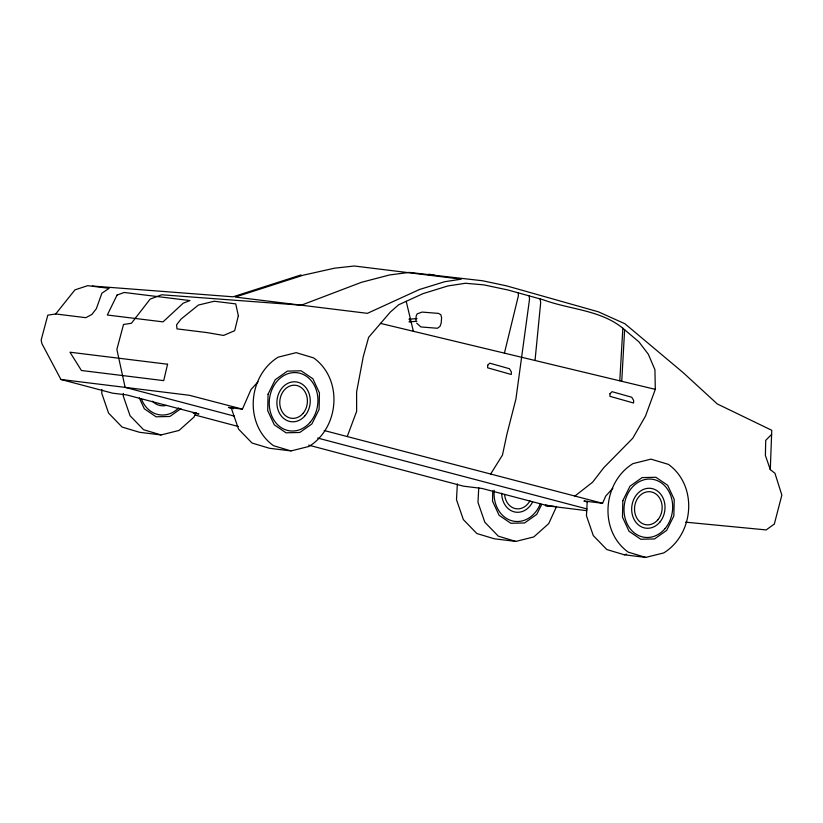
<?xml version="1.0" encoding="UTF-8"?>
<svg xmlns="http://www.w3.org/2000/svg" width="823" height="823" viewBox="0 0 823 823"><rect width="100%" height="100%" fill="white"/><g stroke="black" fill="none" stroke-linecap="round" stroke-linejoin="round"><path stroke-width="1.23" d="M492.751 490.981L492.535 501.156L499.108 515.301L510.846 523.284L524.611 522.955L536.709 514.416L541.699 504.396M415.965 320.384L416.16 316.073L417.117 313.923L422.034 312.082L438.556 313.398L440.84 314.767L441.601 317.678L441.179 323.11L439.986 326.402L437.404 328.264L420.882 326.947L416.685 323.13M101.929 389.598L101.733 393.25L108.585 413.115L122.082 427.055L139.56 432.301L161.03 434.945L179.023 430.45L193.961 417.127L196.069 412.529M123.347 393.456L123.213 395.884L130.065 415.759L143.562 429.699L161.03 434.945M457.341 483.934L456.498 499.726L463.349 519.591L476.846 533.53L494.314 538.777L515.795 541.421L533.788 536.935L548.725 523.603L556.615 506.361M478.749 487.792L477.978 502.369L484.829 522.235L498.327 536.174L515.795 541.421M587.221 501.135L586.449 515.712L593.29 535.588L606.788 549.527L624.266 554.774L645.746 557.408L663.729 552.922C694.159 534.168 698.048 485.735 668.42 464.378L650.952 459.131L632.959 463.627C602.539 482.371 598.64 530.814 628.268 552.171L645.746 557.408M621.746 381.296L624.626 329.745M619.781 380.823L622.846 328.233C600.409 309.839 569.485 309.561 543.252 299.788L507.853 289.963L483.759 284.861L465.427 283.266L447.928 285.941L423.032 293.626L398.62 304.798L390.267 312.123L368.622 337.337L363.272 356.596L356.606 391.943L356.637 411.335L347.234 436.54M685.569 522.163L766.162 529.919L774.33 524.045L781.85 495.096L774.947 473.266L770.287 469.614L771.758 430.285L717.275 403.949L683.131 372.603L624.904 323.748L598.342 311.804L506.536 285.859L482.545 280.756L409.216 272.403L389.639 274.944L361.359 282.34L301.311 305.199L161.709 294.778L150.146 299.109L131.413 323.285L123.532 324.468L116.866 349.425L125.127 387.376L234.421 416.14M535.032 360.484L540.68 302.607L540.135 298.996M504.417 353.139L518.356 295.91L518.295 292.834M622.846 328.233L638.998 341.946L648.339 354.281L654.933 369.733L655.303 389.351L645.489 416.109L632.764 438.248L603.691 467.793L592.642 482.165L574.886 496.053M233.351 408.722L228.444 407.426L242.425 409.144L250.953 389.598L258.093 381.759M587.591 501.958L583.898 500.991L602.57 503.285L605.718 496.074L612.857 488.234M490.652 474.038L502.462 455.098L506.917 434.235L515.918 399.021L529.518 299.263L529.21 295.91M55.697 313.964L74.965 289.861L87.691 285.674L109.171 288.317L101.898 293.173L96.363 308.666L91.898 314.437L85.818 317.678L55.697 313.964L47.816 315.147L41.15 340.105L41.932 343.685L60.923 379.475L112.628 393.178L126.598 394.896L198.919 413.928L193.282 413.239M771.665 434.338L765.719 440.356L765.39 455.428L770.287 469.614M180.937 408.64L169.847 416.479L156.082 416.798L144.344 408.815L139.282 397.941M301.095 274.923L233.074 296.805L92.33 286.023M290.982 450.932L308.975 446.447C339.395 427.693 343.294 379.249 313.656 357.902L296.187 352.656L278.195 357.141C247.774 375.895 243.875 424.339 273.503 445.685L290.982 450.932L269.502 448.288L252.033 443.041L238.536 429.112L231.685 409.237M624.266 554.774L626.663 554.167M408.918 319.18L417.045 318.594M408.969 321.875L416.87 321.309M554.085 506.227L545.31 505.569L586.809 510.671M60.923 379.475L189.331 395.277L242.425 409.144M545.556 505.055L548.015 505.353M428.968 274.162L434.997 275.417M380.411 323.377L655.303 389.351M324.19 430.522L602.57 503.285M317.627 438.042L587.118 508.974M548.612 505.98L482.052 488.451L463.37 486.156L308.646 445.14M195.051 415.029L238.238 426.479M409.638 319.129L410.06 321.793M406.202 301.331L413.372 331.288M178.694 407.93A29.299 24.268 -83 0 1 141.289 398.63M166.339 405.389A20.061 16.625 -83 0 1 152.409 401.202M540.217 504.067A29.299 24.268 -83 0 1 511.484 520.661A29.299 24.268 -83 0 1 494.212 490.251M532.625 501.948A20.061 16.625 -83 0 1 513.902 511.783A20.061 16.625 -83 0 1 501.721 493.275M529.909 500.847A16.635 13.785 -83 0 1 514.982 508.532A16.635 13.785 -83 0 1 504.622 494.5M268.072 394.135L267.712 410.667L274.285 424.812L286.023 432.795L299.798 432.466L311.896 423.927L319.087 409.453L319.447 392.921L312.884 378.775L301.136 370.792L287.371 371.122L275.273 379.67L268.072 394.135M622.836 500.621L622.476 517.142L629.05 531.288L640.788 539.271L654.552 538.942L666.661 530.403L673.852 515.928L674.212 499.407L667.648 485.261L655.9 477.278L642.135 477.597L630.037 486.146L622.836 500.621M487.7 365.217L487.638 367.809L511.289 374.486L511.34 371.883L509.437 368.725L489.726 363.169L487.7 365.217M609.987 393.723L609.925 396.326L633.576 403.003L633.638 400.4L631.725 397.242L612.014 391.686L609.987 393.723M167.573 364.229L163.705 380.627L81.415 370.494L69.986 352.213L167.573 364.229M238.341 315.713L234.689 330.681L223.568 335.445L207.118 332.605L177.007 328.891L176.554 324.859L181.039 319.087L198.394 305.055L214.258 301.249L235.738 303.893L238.341 315.713M117.072 295.046L107.309 315.014L163.016 321.875L183.22 303.183L189.959 300.57L124.18 292.474L117.072 295.046M419.483 289.49L367.397 313.337L235.224 297.062L303.234 275.191L334.622 268.175L354.312 266.004L461.312 279.172L444.667 281.723L419.483 289.49M665.107 528.531A29.299 24.268 -83 0 0 655.262 479.902A29.299 24.268 -83 0 0 624.667 516.391A29.299 24.268 -83 0 0 665.107 528.531M659.83 522.142A20.061 16.625 -83 0 0 653.081 488.841A20.061 16.625 -83 0 0 632.126 513.83A20.061 16.625 -83 0 0 659.83 522.142M657.865 519.776A16.635 13.785 -83 0 0 652.279 492.164A16.635 13.785 -83 0 0 634.903 512.883A16.635 13.785 -83 0 0 657.865 519.776M310.343 422.055A29.299 24.268 -83 0 0 300.498 373.416A29.299 24.268 -83 0 0 269.903 409.916A29.299 24.268 -83 0 0 310.343 422.055M305.066 415.666A20.061 16.625 -83 0 0 298.317 382.356A20.061 16.625 -83 0 0 277.361 407.354A20.061 16.625 -83 0 0 305.066 415.666M303.101 413.3A16.635 13.785 -83 0 0 297.514 385.678A16.635 13.785 -83 0 0 280.139 406.408A16.635 13.785 -83 0 0 303.101 413.3"/></g></svg>
